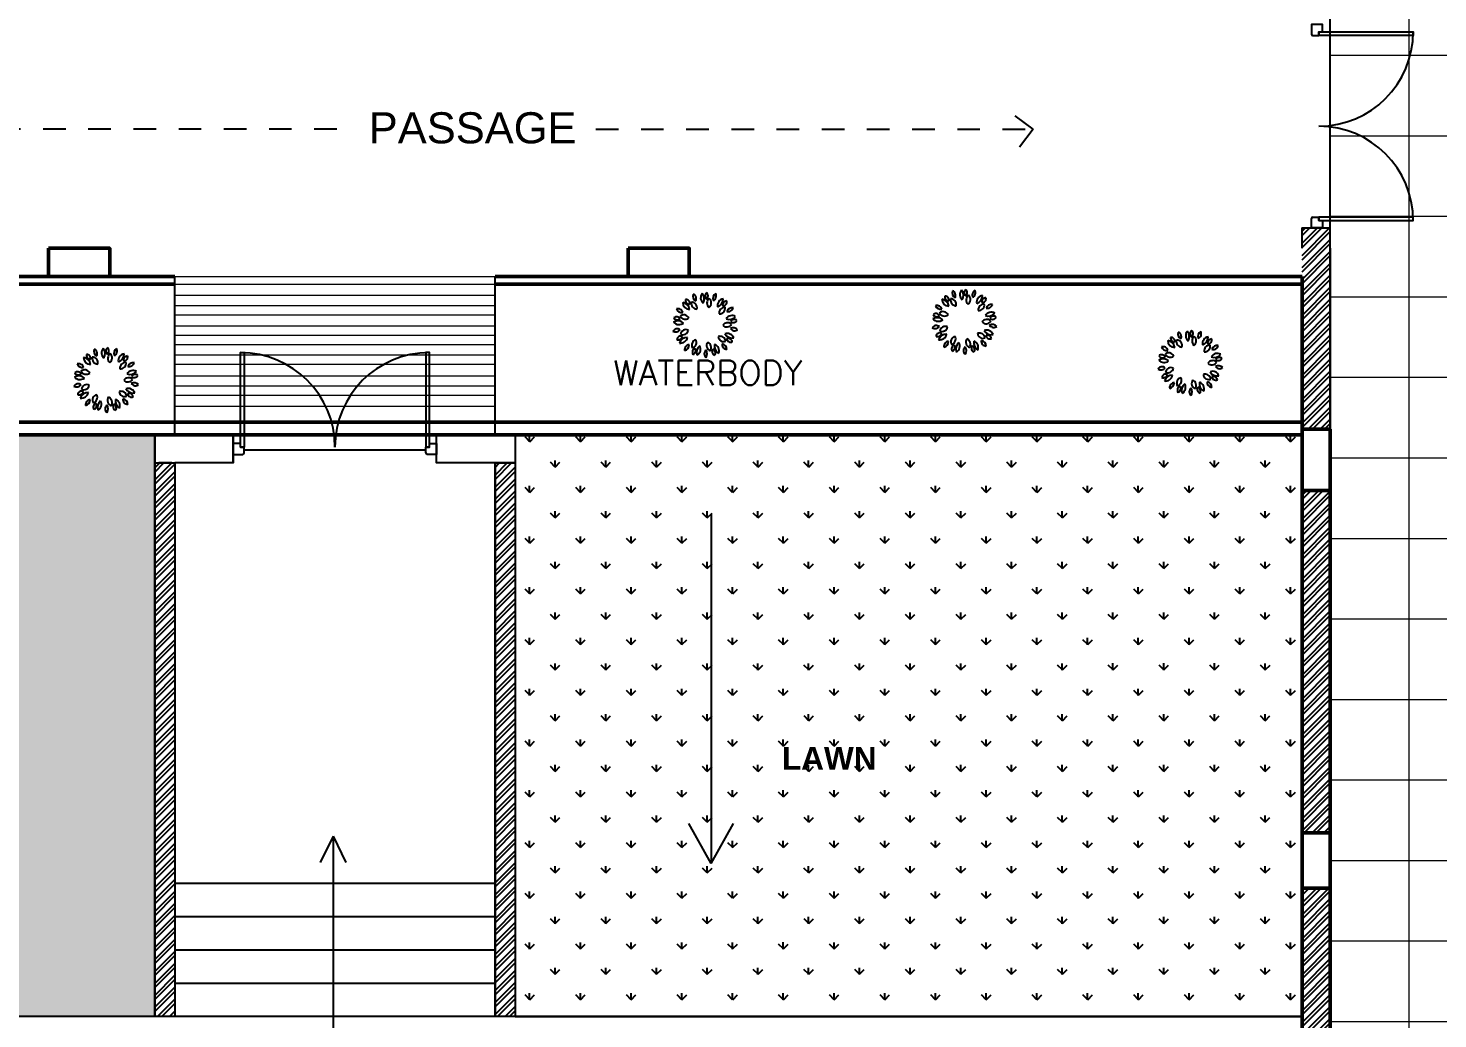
# Model space of a CAD drawing. Header units: millimetres. Extents: x 1521 to 3683, y 1649 to 3322.
# Drawn here: x 1929.36 to 1935.6, y 1657.25 to 1661.63 of the extents above; entities that cross this region are included whole.
import ezdxf
from ezdxf.enums import TextEntityAlignment as Align

# ---------------------------------------------------------------- set-up
doc = ezdxf.new("R2010")
doc.units = ezdxf.units.MM
doc.header["$LTSCALE"] = 0.1
doc.linetypes.add('DASHED2', pattern=[0.375, 0.25, -0.125])
doc.layers.add('4', color=6, linetype='Continuous')
doc.layers.add('HA', color=74, linetype='Continuous')
doc.layers.add('COL', color=1, linetype='Continuous', lineweight=50)
doc.layers.add('WALL', color=7, linetype='Continuous', lineweight=50)
doc.styles.add('STYLE1', font='arialbd.ttf')
doc.styles.add('style3', font='simplex.shx')
doc.styles.add('WORKING', font='ARIALN.TTF')
pattern_1 = [(45, (1274.377843333697, 807.4665025753153), (-0.026524905549475, 0.026524905549475), []), (45, (1274.377843333697, 807.4852585158992), (-0.026524905549475, 0.026524905549475), [])]
pattern_2 = [(90, (1171.293746801225, 936.1076388462812), (-0.112253125, 0.112253125), [0.029765625, -0.194740625]), (45, (1171.293746801225, 936.1076388462812), (-0.1122532015133644, 0.1122532015133644), [0.029765625, -0.128984375]), (135, (1171.293746801225, 936.1076388462812), (-0.1122532015133644, -0.1122532015133644), [0.029765625, -0.128984375])]

# ---------------------------------------------------------------- blocks, each defined once
blk = doc.blocks.new('AH19E')
for centre, radius, start, end in [((-0.0238410589518026, 0.4455500046024099), 0.0886985432731859, 151.7015353360427, 229.7405671459406), ((-0.1412029698258266, 0.4233295783633368), 0.0753138687012274, 322.8639188083236, 58.57818367365975), ((0.1064680595882237, 0.3950827417429536), 0.107924276528057, 130.7089921054097, 219.10644217024), ((-0.0728064069990069, 0.4110582232242451), 0.1272399254962901, 318.6570906337551, 31.15834364189467), ((0.1373337644618005, 0.4176751071354376), 0.0681332761294435, 123.4612985024885, 215.4329496141702), ((0.0584672880358994, 0.4323674401966855), 0.0590097100058449, 293.311450122148, 45.58279799451165), ((0.2695420550880954, 0.3537801867350936), 0.0886985432731859, 111.7015353360428, 189.7405671459405), ((0.1653546007582918, 0.4121971348067748), 0.0753138687012274, 282.8639188083236, 18.57818367365972), ((-0.3831954899942502, 0.2348061167867854), 0.0753138687012274, 2.863918808323603, 98.57818367365977), ((-0.3075740650529042, 0.3272667329292744), 0.0886985432731859, 191.7015353360428, 269.7405671459406), ((-0.1753117576008663, 0.372367653530091), 0.107924276528057, 170.7089921054097, 259.10644217024), ((-0.3229128080420196, 0.2693701764801517), 0.1272399254962901, 358.6570906337551, 71.15834364189467), ((-0.1661893484415486, 0.4095145021565261), 0.0681332761294435, 163.4612985024885, 255.4329496141703), ((-0.2360486241523176, 0.370075088343583), 0.0590097100058449, 333.3114501221481, 85.58279799451168), ((-0.0636535242665559, 0.3416146486997604), 0.092567174151381, 160.5035450346598, 255.3284718856752), ((-0.1616968694142997, 0.289668291574344), 0.083539456962043, 333.2487959694927, 82.58322095084212), ((0.1722355782985687, 0.2997520442586392), 0.092567174151381, 120.5035450346597, 215.3284718856752), ((0.0637395437806845, 0.3229798735119402), 0.083539456962043, 293.2487959694926, 42.58322095084213), ((0.3369248999515548, 0.2313589336117729), 0.107924276528057, 90.70899210540966, 179.1064421702401), ((0.2098615325521678, 0.3588322682771832), 0.1272399254962901, 278.6570906337551, 351.1583436418947), ((0.3750914941774681, 0.2288255969760939), 0.0681332761294435, 83.46129850248845, 175.4329496141702), ((0.324120317818597, 0.2907749710138887), 0.0590097100058449, 253.311450122148, 5.582797994511651), ((-0.4473919700831175, -0.0651610268978402), 0.0753138687012274, 42.8639188083236, 138.5781836736597), ((-0.4234301059041174, 6.55399635434e-05), 0.1272399254962901, 38.6570906337551, 111.1583436418946), ((-0.3765666434774175, 0.1738423113711178), 0.107924276528057, 210.7089921054097, 299.1064421702402), ((-0.4216201502131299, 0.1330451992107555), 0.0590097100058449, 13.31145012214801, 125.5827979945117), ((-0.3934560067718848, 0.2081622198456898), 0.0681332761294435, 203.4612985024885, 295.4329496141703), ((-0.3129789088852704, 0.1192424059845507), 0.083539456962043, 13.24879596949257, 122.5832209508421), ((-0.2712638238444924, 0.2220566717442125), 0.092567174151381, 200.5035450346598, 295.3284718856752), ((0.3260283510899171, 0.1160568364430219), 0.092567174151381, 80.50354503465977, 175.3284718856751), ((0.2578461276134476, 0.2035902927163988), 0.083539456962043, 253.2487959694925, 2.583220950842076), ((0.408225446706638, -0.0421955813653767), 0.107924276528057, 50.70899210540971, 139.1064421702399), ((0.3928275402868166, 0.1371294165728614), 0.1272399254962901, 238.6570906337551, 311.1583436418947), ((0.4352980573894456, 0.0948973970953375), 0.0886985432731859, 71.70153533604275, 149.7405671459405), ((0.3930355274351314, 0.2066177803790197), 0.0753138687012274, 242.8639188083236, 338.5781836736597), ((-0.4488951362436639, 0.0542764293495566), 0.0886985432731859, 231.7015353360428, 309.7405671459406), ((-0.4114163105841726, -0.1678133078385144), 0.0590097100058449, 53.31145012214799, 165.5827979945116), ((-0.4381256151245907, -0.0921667692018673), 0.0681332761294435, 243.4612985024885, 335.4329496141703), ((-0.3273251397768035, -0.27084505406674), 0.1272399254962901, 78.65709063375512, 151.1583436418946), ((-0.4031272003194318, -0.1076010708929971), 0.107924276528057, 250.7089921054097, 339.10644217024), ((-0.3193200269015506, -0.1085536170285195), 0.083539456962043, 53.2487959694926, 162.5832209508421), ((-0.3534521539695561, -0.0029793803114444), 0.092567174151381, 240.5035450346598, 335.3284718856752), ((-0.1777531440602615, -0.2871314868098125), 0.083539456962043, 93.24879596949259, 202.5832209508421), ((-0.2717616815352812, -0.2281966378213838), 0.092567174151381, 280.5035450346598, 15.32847188567515), ((0.2459287238307297, -0.2245261911302805), 0.083539456962043, 173.2487959694926, 282.5832209508421), ((0.171564816380851, -0.3068725985940546), 0.092567174151381, 0.5035450346598049, 95.32847188567516), ((0.3257634465117007, -0.1235179455252364), 0.092567174151381, 40.50354503465976, 135.3284718856751), ((0.3297982541844249, -0.0126367394113913), 0.083539456962043, 213.2487959694925, 322.5832209508421), ((0.2870073814410716, -0.297581605380401), 0.107924276528057, 10.70899210540965, 99.10644217024), ((0.3904797876020893, -0.1503131038043648), 0.1272399254962901, 198.6570906337551, 271.1583436418947), ((0.3958678724011406, -0.2099642298417166), 0.0886985432731859, 31.70153533604279, 109.7405671459405), ((0.435305374208838, -0.0972156204516068), 0.0753138687012274, 202.8639188083235, 298.5781836736597), ((0.4358343567000702, -0.0686692437157035), 0.0681332761294435, 43.46129850248848, 135.4329496141702), ((0.4366084602661431, 0.0115503706037998), 0.0590097100058449, 213.311450122148, 325.5827979945117), ((-0.3037541636731476, -0.3362138925585896), 0.0753138687012274, 82.86391880832356, 178.5781836736597), ((-0.3816785727394745, -0.2456857094075531), 0.0886985432731859, 271.7015353360428, 349.7405671459406), ((-0.2102115954039618, -0.3917253937106579), 0.0590097100058449, 93.31145012214796, 205.5827979945117), ((-0.2792967674322426, -0.3509451930876821), 0.0681332761294435, 283.4612985024887, 15.43294961417022), ((-0.0795664914185181, -0.4165995276998731), 0.1272399254962901, 118.657090633755, 191.1583436418947), ((-0.2425654483959079, -0.3402720068115741), 0.107924276528057, 290.7089921054097, 19.10644217024007), ((-0.0194917967310175, -0.4515238316962498), 0.0753138687012274, 122.8639188083236, 218.5781836736599), ((-0.1373757517430931, -0.4322640647878873), 0.0886985432731859, 311.7015353360428, 29.74056714594054), ((0.0454810219816864, -0.3329326333478093), 0.083539456962043, 133.2487959694925, 242.5832209508421), ((-0.0644162865355611, -0.3482134428340942), 0.092567174151381, 320.5035450346597, 55.32847188567521), ((0.0878480731043965, -0.433920104871504), 0.0590097100058449, 133.311450122148, 245.5827979945116), ((0.0087127533042803, -0.4470877514686438), 0.0681332761294435, 323.4612985024885, 55.43294961417029), ((0.2039168140618131, -0.3689977428875863), 0.1272399254962901, 158.6570906337551, 231.1583436418947), ((0.0299899842357263, -0.4153011796297508), 0.107924276528057, 330.7089921054097, 59.10644217024003), ((0.2723856101511046, -0.3571360425557941), 0.0753138687012274, 162.8639188083236, 258.5781836736597), ((0.169701321865432, -0.4181565507315101), 0.0886985432731859, 351.7015353360428, 69.7405671459406), ((0.3432972633745521, -0.2746540670050308), 0.0590097100058449, 173.3114501221479, 285.5827979945117), ((0.2911400913726538, -0.3356082725804299), 0.0681332761294435, 3.461298502488473, 95.43294961417021)]:
    blk.add_arc(centre, radius, start, end)
blk = doc.blocks.new('FT3')
at = {"xscale": 84, "yscale": 84, "zscale": 9, "rotation": 210}
blk.add_blockref('AH19E', (-2.292774872354812, -2.572625740444891), dxfattribs=at)
blk = doc.blocks.new('TR6')
blk.add_blockref('FT3', (2.439841742523865, 1.017941783929187))

msp = doc.modelspace()

# ---------------------------------------------------------------- hatches: boundary and pattern name
at = {"lineweight": 0}
h = msp.add_hatch(dxfattribs=at)
h.set_pattern_fill('NET', color=9, scale=0.1122402743631491, style=0)
h.set_pattern_definition([(0, (368.9063930936141, 13.69223962097021), (0, 0.3563628711029984), []), (90, (368.9063930936141, 13.69223962097021), (-0.3563628711029984, 0), [])])
h.paths.add_polyline_path([(1923.238399448937, 1668.394497611209), (1929.985785502298, 1668.394497611209), (1929.985785502298, 1669.126724372694), (1932.426541373902, 1669.126724372694), (1932.426541373902, 1668.394497611209), (1936.510739532348, 1668.394497611209), (1936.510739532348, 1668.356133446952), (1936.510739532348, 1657.096509876654), (1935.900550564485, 1657.096509876654), (1935.900550564485, 1657.137189141179), (1935.737833506378, 1657.137189141179), (1935.737833506378, 1657.096509876654), (1935.127644538478, 1657.096509876654), (1935.127644538487, 1667.418195262573), (1923.363201237335, 1667.418195262577), (1923.363201237335, 1667.537521105202), (1923.238451493258, 1667.537513529197)])
h = msp.add_hatch()
h.set_pattern_fill('GRASS', color=3, scale=0.00625, style=0)
h.set_pattern_definition(pattern_2)
h.paths.add_polyline_path([(1924.99037181841, 1667.293445518021), (1927.569913266925, 1667.293445518021), (1927.569913266925, 1659.834610429519), (1929.837332447726, 1659.834610429519), (1929.924893251809, 1659.834610429519), (1929.924893251809, 1657.260130918444), (1924.99037181841, 1657.260130918445)])
h = msp.add_hatch()
h.set_pattern_fill('STEEL', color=256, scale=0.0118147657224356, style=0)
h.set_pattern_definition(pattern_1)
h.paths.add_polyline_path([(1935.127376316898, 1660.750173009447), (1935.002626572354, 1660.750173009447), (1935.002626572353, 1660.6600134492), (1935.00289479393, 1660.6600134492), (1935.127376316897, 1660.660013449187)])
h.paths.add_polyline_path([(1935.127376316898, 1660.660013449187), (1935.00289479393, 1660.660013449187), (1935.00289479393, 1660.535263704639), (1935.002894793929, 1659.859987913508), (1935.127644538478, 1659.859987913508)])
h = msp.add_hatch()
h.set_pattern_fill('GRASS', color=3, scale=0.00625, style=0)
h.set_pattern_definition(pattern_2)
h.paths.add_polyline_path([(1931.519886624338, 1659.834610429519), (1931.519886624338, 1657.260130918444), (1935.00289479393, 1657.260130918445), (1935.00289479393, 1659.834610429519)])
h = msp.add_hatch()
h.set_pattern_fill('STEEL', color=256, scale=0.0118147657224356, style=0)
h.set_pattern_definition(pattern_1)
h.paths.add_polyline_path([(1931.519886624338, 1659.709860684971), (1931.431275881419, 1659.709860684971), (1931.431275881419, 1657.260130918445), (1931.519886624338, 1657.260130918445)])
h.paths.add_polyline_path([(1930.013503994728, 1659.70986068497), (1929.924893251809, 1659.70986068497), (1929.924893251809, 1657.260130918445), (1930.013503994728, 1657.260130918445)])
h = msp.add_hatch()
h.set_pattern_fill('STEEL', color=256, scale=0.0118147657224356, style=0)
h.set_pattern_definition(pattern_1)
h.paths.add_polyline_path([(1935.00289479393, 1659.588792816664), (1935.127644538478, 1659.588792816664), (1935.127644538478, 1658.072812225309), (1935.00289479393, 1658.072812225309)])
h = msp.add_hatch()
h.set_pattern_fill('STEEL', color=256, scale=0.0118147657224356, style=0)
h.set_pattern_definition(pattern_1)
h.paths.add_polyline_path([(1936.510739532386, 1655.322893943288), (1935.127644538467, 1655.322893943288), (1935.127644538467, 1655.198144198739), (1936.510739532386, 1655.198144198739)])
h.paths.add_polyline_path([(1935.127644538478, 1657.828736638143), (1935.00289479393, 1657.828736638143), (1935.00289479393, 1655.442219785906), (1935.127644538478, 1655.442219785906)])

# ---------------------------------------------------------------- linework, layer by layer
for p, q in [((1935.077108371748, 1661.618030152304), (1935.077108371748, 1661.601958723733)), ((1935.077108371748, 1661.618030152304), (1935.093179800319, 1661.618030152304)), ((1935.077108371748, 1660.78231586659), (1935.077108371748, 1660.798387295161)), ((1935.077108371748, 1660.78231586659), (1935.093179800319, 1660.78231586659)), ((1935.002626572354, 1660.750173009447), (1935.127376316898, 1660.750173009447)), ((1935.002626572354, 1660.750173009447), (1935.002626572354, 1660.660013449187)), ((1935.127376316898, 1660.660013449186), (1935.127376316898, 1660.750173009447)), ((1935.127376316898, 1660.660013449186), (1935.127644538478, 1659.859987913508)), ((1930.013503994728, 1659.834610429519), (1930.013503994728, 1660.535263704638)), ((1931.431275881419, 1659.834610429519), (1931.431275881419, 1660.535263704638)), ((1929.924893251809, 1659.834610429519), (1929.924893251809, 1657.260130918445)), ((1930.013503994728, 1659.834610429519), (1930.013503994728, 1659.834256749169)), ((1930.272389938073, 1659.709860684976), (1930.272389938073, 1659.834610429519)), ((1930.304532795216, 1659.780271271533), (1930.304532795216, 1659.796342700105)), ((1930.304532795216, 1659.780271271533), (1930.320604223788, 1659.780271271533)), ((1931.140247080931, 1659.780271271533), (1931.12417565236, 1659.780271271533)), ((1931.140247080931, 1659.780271271533), (1931.124175652359, 1659.780271271533)), ((1931.140247080931, 1659.780271271533), (1931.140247080931, 1659.796342700105)), ((1931.140247080931, 1659.780271271533), (1931.140247080931, 1659.796342700105)), ((1931.172389938074, 1659.709860684976), (1931.172389938074, 1659.834610429519)), ((1931.519886624338, 1659.834610429519), (1931.519886624338, 1657.260130918445)), ((1930.320604223788, 1659.767414128676), (1931.12417565236, 1659.767414128676)), ((1930.013503994728, 1659.70986068497), (1930.013503994728, 1657.260130918445)), ((1931.431275881419, 1659.709860684971), (1931.431275881419, 1657.260130918445)), ((1935.127644538478, 1659.588792816664), (1935.00289479393, 1659.588792816664)), ((1932.387898947093, 1659.482927971151), (1932.387898947093, 1657.937962623646)), ((1932.387898947093, 1657.937962623646), (1932.289427682326, 1658.114897171761)), ((1932.387898947093, 1657.937962623646), (1932.486370211861, 1658.114897171761)), ((1930.714146213615, 1658.058736126027), (1930.657563434435, 1657.942233510206)), ((1930.714146213615, 1658.058736126027), (1930.714146213615, 1657.026837260149)), ((1930.714146213615, 1658.058736126027), (1930.770728992795, 1657.942233510206)), ((1935.00289479393, 1658.072812225309), (1935.127644538478, 1658.072812225309)), ((1930.013503994728, 1657.850869204566), (1931.43127588142, 1657.850869204566)), ((1930.013503994728, 1657.703184633035), (1931.43127588142, 1657.703184633035)), ((1930.013503994728, 1657.555500061505), (1931.43127588142, 1657.555500061505)), ((1930.013503994728, 1657.407815489975), (1931.43127588142, 1657.407815489975)), ((1935.00289479393, 1657.260130918445), (1924.99037181841, 1657.260130918445))]:
    msp.add_line(p, q)
at = {"linetype": 'DASHED2'}
for p, q in [((1933.812798822337, 1661.186782777137), (1933.69511934416, 1661.274627223322)), ((1930.73073149383, 1661.186782777137), (1929.091343559311, 1661.186782777136)), ((1931.877346758284, 1661.186782777137), (1933.812798822337, 1661.186782777137)), ((1933.812798822337, 1661.186782777137), (1933.724521171362, 1661.069427919343))]:
    msp.add_line(p, q, dxfattribs=at)
at = {"color": 33, "lineweight": 0}
for p, q in [((1930.013495011385, 1660.535263703669), (1931.431266898075, 1660.535263703669)), ((1930.013503994728, 1660.500704414361), (1931.431275881419, 1660.500704414361)), ((1930.013503994728, 1660.451982889689), (1931.431275881419, 1660.451982889689)), ((1930.013503994728, 1660.407129983435), (1931.431275881419, 1660.407129983435)), ((1930.013503994728, 1660.365265654691), (1931.431275881419, 1660.365265654691)), ((1930.013503994728, 1660.317421966963), (1931.431275881419, 1660.317421966963)), ((1930.013503994728, 1660.275559842184), (1931.431275881419, 1660.275559842184)), ((1930.013503994728, 1660.23369551344), (1931.431275881419, 1660.23369551344)), ((1930.013503994728, 1660.188842607186), (1931.431275881419, 1660.188842607186)), ((1930.013503994728, 1660.146978278441), (1931.431275881419, 1660.146978278441)), ((1930.013503994728, 1660.096143809239), (1931.431275881419, 1660.096143809239)), ((1930.013503994728, 1660.051290902986), (1931.431275881419, 1660.051290902986)), ((1930.013503994728, 1660.009428778207), (1931.431275881419, 1660.009428778207)), ((1930.013503994728, 1659.961585090479), (1931.431275881419, 1659.961585090479))]:
    msp.add_line(p, q, dxfattribs=at)
for points in [[(1923.238399448937, 1668.394497611209), (1929.985785502298, 1668.394497611209), (1929.985785502298, 1669.126724372694), (1932.426541373902, 1669.126724372694), (1932.426541373902, 1668.394497611209), (1936.510739532348, 1668.394497611209), (1936.510739532348, 1668.356133446952), (1936.510739532348, 1657.096509876654), (1935.900550564485, 1657.096509876654), (1935.900550564485, 1657.137189141179), (1935.737833506378, 1657.137189141179), (1935.737833506378, 1657.096509876654), (1935.127644538478, 1657.096509876654), (1935.127644538487, 1667.418195262573), (1923.363201237335, 1667.418195262577), (1923.363201237335, 1667.537521105202), (1923.238451493258, 1667.537513529197), (1923.238399397301, 1668.394497611209)], [(1924.99037181841, 1667.293445518021), (1927.569913266925, 1667.293445518021), (1927.569913266925, 1659.834610429519), (1929.837332447726, 1659.834610429519), (1929.924893251809, 1659.834610429519), (1929.924893251809, 1657.260130918444), (1924.99037181841, 1657.260130918445), (1924.99037181841, 1667.293445518021)], [(1935.093179800319, 1661.618030152304), (1935.093179800319, 1661.650173009447), (1935.044965514605, 1661.650173009447), (1935.044965514605, 1661.608387295162)], [(1935.051394086033, 1661.601958723733), (1935.077108371748, 1661.601958723733)], [(1935.093179800319, 1660.78231586659), (1935.093179800319, 1660.750173009447), (1935.044965514605, 1660.750173009447), (1935.044965514605, 1660.791958723732)], [(1935.051394086033, 1660.798387295161), (1935.077108371748, 1660.798387295161)], [(1929.924893251809, 1659.70986068497), (1929.924893251809, 1659.834610429519), (1930.272389938073, 1659.834610429519), (1930.272389938073, 1659.70986068497), (1930.013503994728, 1659.70986068497)], [(1930.304532795216, 1659.796342700105), (1930.272389938073, 1659.796342700105), (1930.272389938073, 1659.74812841439), (1930.314175652359, 1659.74812841439)], [(1930.320604223788, 1659.754556985818), (1930.320604223788, 1659.780271271533)], [(1931.12417565236, 1659.754556985818), (1931.12417565236, 1659.780271271533)], [(1931.124175652359, 1659.754556985818), (1931.124175652359, 1659.780271271533)], [(1931.140247080931, 1659.796342700105), (1931.172389938074, 1659.796342700105), (1931.172389938074, 1659.74812841439), (1931.130604223788, 1659.74812841439)], [(1931.519886624338, 1659.834610429519), (1931.519886624338, 1657.260130918444), (1935.00289479393, 1657.260130918445), (1935.00289479393, 1659.834610429519), (1931.519886624338, 1659.834610429519)], [(1929.999845570059, 1659.70986068497), (1929.942157741628, 1659.70986068497)]]:
    msp.add_lwpolyline(points)
for points in [[(1935.077108371748, 1661.601958723733), (1935.077108371748, 1661.618030152304), (1935.494965514604, 1661.618030152304), (1935.494965514604, 1661.601958723733)], [(1935.077108371748, 1660.798387295161), (1935.077108371748, 1660.78231586659), (1935.494965514604, 1660.78231586659), (1935.494965514604, 1660.798387295161)], [(1930.320604223788, 1659.780271271533), (1930.304532795216, 1659.780271271533), (1930.304532795216, 1660.198128414391), (1930.320604223788, 1660.198128414391)], [(1931.12417565236, 1659.780271271533), (1931.140247080931, 1659.780271271533), (1931.140247080931, 1660.198128414391), (1931.12417565236, 1660.198128414391)], [(1931.172389938074, 1659.834610429519), (1931.519886624338, 1659.834610429519), (1931.519886624338, 1659.709860684971), (1931.172389938074, 1659.709860684971)], [(1929.924893251809, 1659.70986068497), (1930.013503994728, 1659.70986068497), (1930.013503994728, 1657.260130918445), (1929.924893251809, 1657.260130918445)], [(1931.431275881419, 1659.709860684971), (1931.519886624338, 1659.709860684971), (1931.519886624338, 1657.260130918445), (1931.431275881419, 1657.260130918445)], [(1935.00289479393, 1659.588792816664), (1935.127644538478, 1659.588792816664), (1935.127644538478, 1658.072812225309), (1935.00289479393, 1658.072812225309)]]:
    msp.add_lwpolyline(points, close=True)
for centre, radius, start, end in [((1935.051394086033, 1661.608387295162), 0.006428571428574, 180, 270), ((1935.077108371748, 1661.618030152304), 0.4178571428571319, 270, 0), ((1935.077108371748, 1660.78231586659), 0.4178571428571319, 0, 90), ((1935.051394086033, 1660.791958723732), 0.006428571428574, 90, 180), ((1930.304532795216, 1659.780271271533), 0.4178571428571319, 0, 90), ((1931.140247080931, 1659.780271271533), 0.4178571428571319, 90, 180), ((1930.314175652359, 1659.754556985818), 0.006428571428574, 270, 0), ((1931.130604223788, 1659.754556985818), 0.006428571428574, 180, 270), ((1931.130604223788, 1659.754556985818), 0.006428571428574, 180, 270)]:
    msp.add_arc(centre, radius, start, end)
at = {"layer": 'COL'}
for points in [[(1929.454243112487, 1660.660013449186), (1929.725438209332, 1660.660013449186), (1929.725438209332, 1660.535263704647), (1929.454243112487, 1660.535263704647)], [(1932.019748728665, 1660.6600134492), (1932.29094382551, 1660.6600134492), (1932.29094382551, 1660.535263704661), (1932.019748728665, 1660.535263704661)], [(1935.127644538467, 1659.859987913508), (1935.127644538467, 1659.588792816664), (1935.00289479393, 1659.588792816664), (1935.00289479393, 1659.859987913508)], [(1935.127644538467, 1657.828736638142), (1935.00289479393, 1657.828736638142), (1935.00289479393, 1658.072812225309), (1935.127644538467, 1658.072812225309)]]:
    msp.add_lwpolyline(points, close=True, dxfattribs=at)
at = {"layer": 'WALL'}
for p, q in [((1930.013503994728, 1660.535263704638), (1928.244444758977, 1660.535263704638)), ((1933.917846184971, 1660.535531926261), (1931.431275881419, 1660.535263704638)), ((1935.00289479393, 1660.535263704639), (1931.431275881418, 1660.535263704638)), ((1935.00289479393, 1660.535263704639), (1935.00289479393, 1655.198144198739)), ((1930.013503994728, 1660.50070441436), (1928.197011763568, 1660.50070441436)), ((1935.00289479393, 1660.500704414362), (1931.431275881419, 1660.500704414361)), ((1935.00289479393, 1659.890054760428), (1927.625357597835, 1659.890054760428)), ((1935.00289479393, 1659.890054760428), (1927.625357597835, 1659.890054760428)), ((1935.127644538478, 1659.859987913508), (1935.127644538478, 1655.322893943288)), ((1935.00289479393, 1659.834610429519), (1927.569913266925, 1659.834610429519))]:
    msp.add_line(p, q, dxfattribs=at)

# ---------------------------------------------------------------- block references
at = {"layer": 'HA', "xscale": 0.0034569508757158, "yscale": 0.0034569508752611, "zscale": 0.003456950875297}
for p in [(1933.507717644019, 1660.340295465669), (1932.36025198072, 1660.325749217845), (1934.507180897128, 1660.157852737565), (1929.708509865238, 1660.082355662544)]:
    msp.add_blockref('TR6', p, dxfattribs=at)

# ---------------------------------------------------------------- texts
at = {"ltscale": 0.2, "insert": (1930.872007699275, 1661.262065981225), "char_height": 0.1377234741082911, "width": 3.643625870199839, "attachment_point": 1, "style": 'WORKING'}
msp.add_mtext('{\\f@Arial Unicode MS|b0|i0|c0|p34;PASSAGE}', dxfattribs=at)
at = {"insert": (1932.700644552042, 1658.452726966012), "char_height": 0.1, "width": 1.501305471552586, "attachment_point": 1, "style": 'STYLE1'}
msp.add_mtext('LAWN', dxfattribs=at)
at = {"layer": '4', "style": 'style3'}
msp.add_text('WATERBODY', height=0.1084780387379588, dxfattribs=at).set_placement((1932.373573533678, 1660.054398896878), align=Align.CENTER)

doc.saveas('drawing.dxf')
